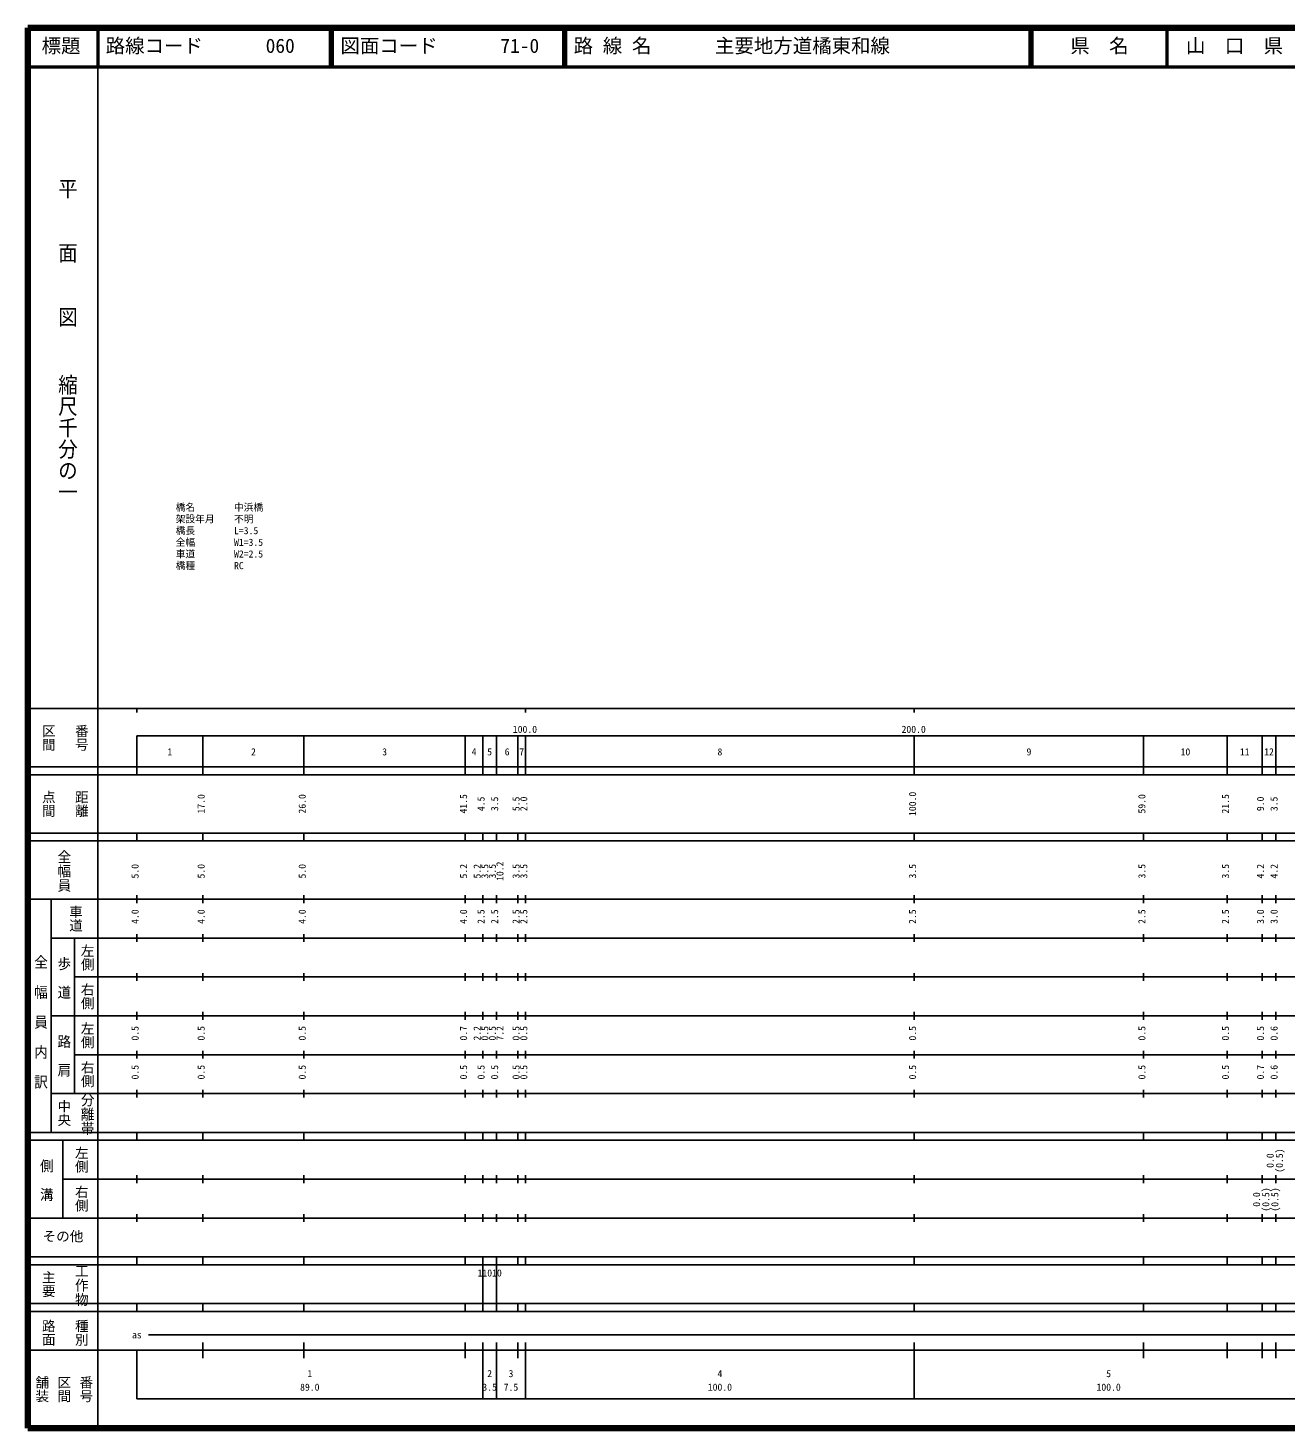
# Model space of a CAD drawing. Units: millimetres on the paper. Extents: x 40 to 680, y 20 to 380.
# Drawn here: x 40 to 363.4, y 20 to 380 of the extents above; entities that cross this region are included whole.
import ezdxf
from ezdxf.enums import TextEntityAlignment as Align

# ---------------------------------------------------------------- set-up
doc = ezdxf.new("R2010")
doc.units = ezdxf.units.MM
doc.layers.add('M-BMK-HTXT', color=7, linetype='Continuous')
doc.layers.add('M-TTL-TXT', color=7, linetype='Continuous')
for name, color, linetype, lineweight in [('M-TTL', 2, 'Continuous', 140), ('M-TTL-BAND', 7, 'Continuous', 25), ('M-TTL-LINE', 7, 'Continuous', 50)]:
    doc.layers.add(name, color=color, linetype=linetype, lineweight=lineweight)
doc.styles.add('@ＭＳ ゴシック', font='')
doc.styles.add('ＭＳ ゴシック', font='')
doc.styles.get('@ＭＳ ゴシック').set_extended_font_data('@MS Gothic')
doc.styles.get('ＭＳ ゴシック').set_extended_font_data('MS Gothic')

msp = doc.modelspace()

# ---------------------------------------------------------------- linework, layer by layer
at = {"layer": 'M-TTL'}
for p, q in [((40, 380), (40, 20)), ((680, 380), (40, 380)), ((40, 20), (680, 20))]:
    msp.add_line(p, q, dxfattribs=at)
at = {"layer": 'M-TTL-BAND'}
for p, q in [((58, 370), (58, 20)), ((40, 205), (579, 205)), ((68, 205), (68, 204)), ((168, 205), (168, 204)), ((268, 205), (268, 204)), ((68, 198), (579, 198)), ((68, 198), (68, 188)), ((85, 188), (85, 198)), ((111, 188), (111, 198)), ((152.5, 188), (152.5, 198)), ((157, 188), (157, 198)), ((160.5, 188), (160.5, 198)), ((166, 188), (166, 198)), ((168, 188), (168, 198)), ((268, 188), (268, 198)), ((327, 188), (327, 198)), ((348.5, 188), (348.5, 198)), ((357.5, 188), (357.5, 198)), ((361, 188), (361, 198)), ((40, 190), (579, 190)), ((40, 188), (579, 188)), ((40, 173), (579, 173)), ((68, 171), (68, 173)), ((85, 171), (85, 173)), ((111, 171), (111, 173)), ((152.5, 171), (152.5, 173)), ((157, 171), (157, 173)), ((160.5, 171), (160.5, 173)), ((166, 171), (166, 173)), ((168, 171), (168, 173)), ((268, 171), (268, 173)), ((327, 171), (327, 173)), ((348.5, 171), (348.5, 173)), ((357.5, 171), (357.5, 173)), ((361, 171), (361, 173)), ((40, 171), (579, 171)), ((40, 156), (579, 156)), ((46, 96), (46, 156)), ((68, 155), (68, 157)), ((85, 155), (85, 157)), ((111, 155), (111, 157)), ((152.5, 155), (152.5, 157)), ((157, 155), (157, 157)), ((160.5, 155), (160.5, 157)), ((166, 155), (166, 157)), ((168, 155), (168, 157)), ((268, 155), (268, 157)), ((327, 155), (327, 157)), ((348.5, 155), (348.5, 157)), ((357.5, 155), (357.5, 157)), ((361, 155), (361, 157)), ((46, 146), (579, 146)), ((52, 146), (52, 106)), ((68, 145), (68, 147)), ((85, 145), (85, 147)), ((111, 145), (111, 147)), ((152.5, 145), (152.5, 147)), ((157, 145), (157, 147)), ((160.5, 145), (160.5, 147)), ((166, 145), (166, 147)), ((168, 145), (168, 147)), ((268, 145), (268, 147)), ((327, 145), (327, 147)), ((348.5, 145), (348.5, 147)), ((357.5, 145), (357.5, 147)), ((361, 145), (361, 147)), ((68, 135), (68, 137)), ((85, 135), (85, 137)), ((111, 135), (111, 137)), ((152.5, 135), (152.5, 137)), ((157, 135), (157, 137)), ((160.5, 135), (160.5, 137)), ((166, 135), (166, 137)), ((168, 135), (168, 137)), ((268, 135), (268, 137)), ((327, 135), (327, 137)), ((348.5, 135), (348.5, 137)), ((357.5, 135), (357.5, 137)), ((361, 135), (361, 137)), ((52, 136), (579, 136)), ((46, 126), (579, 126)), ((68, 125), (68, 127)), ((85, 125), (85, 127)), ((111, 125), (111, 127)), ((152.5, 125), (152.5, 127)), ((157, 125), (157, 127)), ((160.5, 125), (160.5, 127)), ((166, 125), (166, 127)), ((168, 125), (168, 127)), ((268, 125), (268, 127)), ((327, 125), (327, 127)), ((348.5, 125), (348.5, 127)), ((357.5, 125), (357.5, 127)), ((361, 125), (361, 127)), ((52, 116), (579, 116)), ((68, 115), (68, 117)), ((85, 115), (85, 117)), ((111, 115), (111, 117)), ((152.5, 115), (152.5, 117)), ((157, 115), (157, 117)), ((160.5, 115), (160.5, 117)), ((166, 115), (166, 117)), ((168, 115), (168, 117)), ((268, 115), (268, 117)), ((327, 115), (327, 117)), ((348.5, 115), (348.5, 117)), ((357.5, 115), (357.5, 117)), ((361, 115), (361, 117)), ((46, 106), (579, 106)), ((68, 105), (68, 107)), ((85, 105), (85, 107)), ((111, 105), (111, 107)), ((152.5, 105), (152.5, 107)), ((157, 105), (157, 107)), ((160.5, 105), (160.5, 107)), ((166, 105), (166, 107)), ((168, 105), (168, 107)), ((268, 105), (268, 107)), ((327, 105), (327, 107)), ((348.5, 105), (348.5, 107)), ((357.5, 105), (357.5, 107)), ((361, 105), (361, 107)), ((40, 96), (579, 96)), ((40, 94), (579, 94)), ((49, 94), (49, 74)), ((68, 94), (68, 96)), ((85, 94), (85, 96)), ((111, 94), (111, 96)), ((152.5, 94), (152.5, 96)), ((157, 94), (157, 96)), ((160.5, 94), (160.5, 96)), ((166, 94), (166, 96)), ((168, 94), (168, 96)), ((268, 94), (268, 96)), ((327, 94), (327, 96)), ((348.5, 94), (348.5, 96)), ((357.5, 94), (357.5, 96)), ((361, 94), (361, 96)), ((49, 84), (579, 84)), ((68, 83), (68, 85)), ((85, 83), (85, 85)), ((111, 83), (111, 85)), ((152.5, 83), (152.5, 85)), ((157, 83), (157, 85)), ((160.5, 83), (160.5, 85)), ((166, 83), (166, 85)), ((168, 83), (168, 85)), ((268, 83), (268, 85)), ((327, 83), (327, 85)), ((348.5, 83), (348.5, 85)), ((357.5, 83), (357.5, 85)), ((361, 83), (361, 85)), ((40, 74), (579, 74)), ((68, 73), (68, 75)), ((85, 73), (85, 75)), ((111, 73), (111, 75)), ((152.5, 73), (152.5, 75)), ((157, 73), (157, 75)), ((160.5, 73), (160.5, 75)), ((166, 73), (166, 75)), ((168, 73), (168, 75)), ((268, 73), (268, 75)), ((327, 73), (327, 75)), ((348.5, 73), (348.5, 75)), ((357.5, 73), (357.5, 75)), ((361, 73), (361, 75)), ((40, 64), (579, 64)), ((40, 62), (579, 62)), ((68, 62), (68, 64)), ((85, 62), (85, 64)), ((111, 62), (111, 64)), ((152.5, 62), (152.5, 64)), ((157, 62), (157, 64)), ((157, 52), (157, 62)), ((160.5, 62), (160.5, 64)), ((160.5, 52), (160.5, 62)), ((166, 62), (166, 64)), ((168, 62), (168, 64)), ((268, 62), (268, 64)), ((327, 62), (327, 64)), ((348.5, 62), (348.5, 64)), ((357.5, 62), (357.5, 64)), ((361, 62), (361, 64)), ((40, 52), (579, 52)), ((68, 50), (68, 52)), ((85, 50), (85, 52)), ((111, 50), (111, 52)), ((152.5, 50), (152.5, 52)), ((157, 50), (157, 52)), ((160.5, 50), (160.5, 52)), ((166, 50), (166, 52)), ((168, 50), (168, 52)), ((268, 50), (268, 52)), ((327, 50), (327, 52)), ((348.5, 50), (348.5, 52)), ((357.5, 50), (357.5, 52)), ((361, 50), (361, 52)), ((40, 50), (579, 50)), ((71, 44), (462.5, 44)), ((40, 40), (579, 40)), ((68, 40), (68, 27.5)), ((85, 38), (85, 42)), ((111, 38), (111, 42)), ((152.5, 38), (152.5, 42)), ((157, 27.5), (157, 42)), ((160.5, 27.5), (160.5, 42)), ((166, 38), (166, 42)), ((168, 27.5), (168, 42)), ((268, 27.5), (268, 42)), ((327, 38), (327, 42)), ((348.5, 38), (348.5, 42)), ((357.5, 38), (357.5, 42)), ((361, 38), (361, 42)), ((68, 27.5), (579, 27.5))]:
    msp.add_line(p, q, dxfattribs=at)
at = {"layer": 'M-TTL-LINE'}
for p, q in [((58, 380), (58, 370)), ((117.75, 380), (117.75, 370)), ((118.25, 380), (118.25, 370)), ((177.75, 380), (177.75, 370)), ((178.25, 380), (178.25, 370)), ((297.75, 380), (297.75, 370)), ((298.25, 380), (298.25, 370)), ((333, 380), (333, 370)), ((40, 370), (680, 370))]:
    msp.add_line(p, q, dxfattribs=at)

# ---------------------------------------------------------------- texts
at = {"layer": 'M-BMK-HTXT', "style": 'ＭＳ ゴシック'}
for s, p in [('橋名\u3000\u3000\u3000\u3000中浜橋', (77.999, 255.288)), ('架設年月\u3000\u3000不明', (77.999, 252.288)), ('橋長\u3000\u3000\u3000\u3000L=3.5', (77.999, 249.288)), ('全幅\u3000\u3000\u3000\u3000W1=3.5', (77.999, 246.288)), ('車道\u3000\u3000\u3000\u3000W2=2.5', (77.999, 243.288)), ('橋種\u3000\u3000\u3000\u3000RC', (77.999, 240.288))]:
    msp.add_text(s, height=1.833, dxfattribs=at).set_placement(p, align=Align.BOTTOM_LEFT)
at = {"layer": 'M-TTL-BAND', "style": '@ＭＳ ゴシック'}
for s, height, width, p in [('平\u3000\u3000面\u3000\u3000図', 3.666, 1.1, (47.277, 341.475)), ('縮尺千分の一', 3.666, 1.1, (47.277, 291.03)), ('全幅員', 2.566, 1.05, (47.25, 168.75)), ('全\u3000幅\u3000員\u3000内\u3000訳', 2.566, 1.1, (41.25, 141.75)), ('歩\u3000道', 2.566, 1.05, (47.25, 141.25)), ('路\u3000肩', 2.566, 1.05, (47.25, 121.25)), ('分離帯', 2.566, 1.05, (53.25, 106.25)), ('側\u3000溝', 2.566, 1.05, (42.75, 89.25)), ('工作物', 2.566, 1.05, (51.75, 62.25))]:
    msp.add_text(s, height=height, rotation=270, dxfattribs=dict(at, width=width)).set_placement(p, align=Align.BOTTOM_LEFT)
at = {"layer": 'M-TTL-BAND'}
for s, height, rotation, style, p in [('区間', 2.566, 270, '@ＭＳ ゴシック', (43.25, 201)), ('番号', 2.566, 270, '@ＭＳ ゴシック', (51.75, 201)), ('点間', 2.566, 270, '@ＭＳ ゴシック', (43.25, 184)), ('距離', 2.566, 270, '@ＭＳ ゴシック', (51.75, 184)), ('17.0', 1.833, 90, 'ＭＳ ゴシック', (86, 178)), ('26.0', 1.833, 90, 'ＭＳ ゴシック', (112, 178)), ('41.5', 1.833, 90, 'ＭＳ ゴシック', (153.5, 178)), ('4.5', 1.833, 90, 'ＭＳ ゴシック', (158, 178.625)), ('3.5', 1.833, 90, 'ＭＳ ゴシック', (161.5, 178.625)), ('5.5', 1.833, 90, 'ＭＳ ゴシック', (167, 178.625)), ('2.0', 1.833, 90, 'ＭＳ ゴシック', (169, 178.625)), ('100.0', 1.833, 90, 'ＭＳ ゴシック', (269, 177.375)), ('59.0', 1.833, 90, 'ＭＳ ゴシック', (328, 178)), ('21.5', 1.833, 90, 'ＭＳ ゴシック', (349.5, 178)), ('9.0', 1.833, 90, 'ＭＳ ゴシック', (358.5, 178.625)), ('3.5', 1.833, 90, 'ＭＳ ゴシック', (362, 178.625)), ('5.0', 1.833, 90, 'ＭＳ ゴシック', (69, 161.299)), ('5.0', 1.833, 90, 'ＭＳ ゴシック', (86, 161.299)), ('5.0', 1.833, 90, 'ＭＳ ゴシック', (112, 161.299)), ('5.2', 1.833, 90, 'ＭＳ ゴシック', (153.5, 161.299)), ('5.2', 1.833, 90, 'ＭＳ ゴシック', (157, 161.299)), ('3.5', 1.833, 90, 'ＭＳ ゴシック', (158.97, 161.299)), ('3.5', 1.833, 90, 'ＭＳ ゴシック', (160.9, 161.299)), ('10.2', 1.833, 90, 'ＭＳ ゴシック', (162.87, 160.674)), ('3.5', 1.833, 90, 'ＭＳ ゴシック', (167, 161.299)), ('3.5', 1.833, 90, 'ＭＳ ゴシック', (169, 161.299)), ('3.5', 1.833, 90, 'ＭＳ ゴシック', (269, 161.299)), ('3.5', 1.833, 90, 'ＭＳ ゴシック', (328, 161.299)), ('3.5', 1.833, 90, 'ＭＳ ゴシック', (349.5, 161.299)), ('4.2', 1.833, 90, 'ＭＳ ゴシック', (358.5, 161.299)), ('4.2', 1.833, 90, 'ＭＳ ゴシック', (362, 161.299)), ('車道', 2.566, 270, '@ＭＳ ゴシック', (50.25, 154.5)), ('4.0', 1.833, 90, 'ＭＳ ゴシック', (69, 149.625)), ('4.0', 1.833, 90, 'ＭＳ ゴシック', (86, 149.625)), ('4.0', 1.833, 90, 'ＭＳ ゴシック', (112, 149.625)), ('4.0', 1.833, 90, 'ＭＳ ゴシック', (153.5, 149.625)), ('2.5', 1.833, 90, 'ＭＳ ゴシック', (158, 149.625)), ('2.5', 1.833, 90, 'ＭＳ ゴシック', (161.5, 149.625)), ('2.5', 1.833, 90, 'ＭＳ ゴシック', (167, 149.625)), ('2.5', 1.833, 90, 'ＭＳ ゴシック', (169, 149.625)), ('2.5', 1.833, 90, 'ＭＳ ゴシック', (269, 149.625)), ('2.5', 1.833, 90, 'ＭＳ ゴシック', (328, 149.625)), ('2.5', 1.833, 90, 'ＭＳ ゴシック', (349.5, 149.625)), ('3.0', 1.833, 90, 'ＭＳ ゴシック', (358.5, 149.625)), ('3.0', 1.833, 90, 'ＭＳ ゴシック', (362, 149.625)), ('左側', 2.566, 270, '@ＭＳ ゴシック', (53.25, 144.5)), ('右側', 2.566, 270, '@ＭＳ ゴシック', (53.25, 134.5)), ('左側', 2.566, 270, '@ＭＳ ゴシック', (53.25, 124.5)), ('0.5', 1.833, 90, 'ＭＳ ゴシック', (69, 119.625)), ('0.5', 1.833, 90, 'ＭＳ ゴシック', (86, 119.625)), ('0.5', 1.833, 90, 'ＭＳ ゴシック', (112, 119.625)), ('0.7', 1.833, 90, 'ＭＳ ゴシック', (153.5, 119.625)), ('2.2', 1.833, 90, 'ＭＳ ゴシック', (157, 119.625)), ('0.5', 1.833, 90, 'ＭＳ ゴシック', (158.97, 119.625)), ('0.5', 1.833, 90, 'ＭＳ ゴシック', (160.9, 119.625)), ('7.2', 1.833, 90, 'ＭＳ ゴシック', (162.87, 119.625)), ('0.5', 1.833, 90, 'ＭＳ ゴシック', (167, 119.625)), ('0.5', 1.833, 90, 'ＭＳ ゴシック', (169, 119.625)), ('0.5', 1.833, 90, 'ＭＳ ゴシック', (269, 119.625)), ('0.5', 1.833, 90, 'ＭＳ ゴシック', (328, 119.625)), ('0.5', 1.833, 90, 'ＭＳ ゴシック', (349.5, 119.625)), ('0.5', 1.833, 90, 'ＭＳ ゴシック', (358.5, 119.625)), ('0.6', 1.833, 90, 'ＭＳ ゴシック', (362, 119.625)), ('右側', 2.566, 270, '@ＭＳ ゴシック', (53.25, 114.5)), ('0.5', 1.833, 90, 'ＭＳ ゴシック', (69, 109.625)), ('0.5', 1.833, 90, 'ＭＳ ゴシック', (86, 109.625)), ('0.5', 1.833, 90, 'ＭＳ ゴシック', (112, 109.625)), ('0.5', 1.833, 90, 'ＭＳ ゴシック', (153.5, 109.625)), ('0.5', 1.833, 90, 'ＭＳ ゴシック', (158, 109.625)), ('0.5', 1.833, 90, 'ＭＳ ゴシック', (161.5, 109.625)), ('0.5', 1.833, 90, 'ＭＳ ゴシック', (167, 109.625)), ('0.5', 1.833, 90, 'ＭＳ ゴシック', (169, 109.625)), ('0.5', 1.833, 90, 'ＭＳ ゴシック', (269, 109.625)), ('0.5', 1.833, 90, 'ＭＳ ゴシック', (328, 109.625)), ('0.5', 1.833, 90, 'ＭＳ ゴシック', (349.5, 109.625)), ('0.7', 1.833, 90, 'ＭＳ ゴシック', (358.5, 109.625)), ('0.6', 1.833, 90, 'ＭＳ ゴシック', (362, 109.625)), ('中央', 2.566, 270, '@ＭＳ ゴシック', (47.25, 104.5)), ('左側', 2.566, 270, '@ＭＳ ゴシック', (51.75, 92.5)), ('0.0', 1.833, 90, 'ＭＳ ゴシック', (361, 86.889)), ('(0.5)', 1.833, 90, 'ＭＳ ゴシック', (363.37, 85.639)), ('右側', 2.566, 270, '@ＭＳ ゴシック', (51.75, 82.5)), ('0.0', 1.833, 90, 'ＭＳ ゴシック', (357.5, 76.889)), ('(0.5)', 1.833, 90, 'ＭＳ ゴシック', (359.87, 75.639)), ('(0.5)', 1.833, 90, 'ＭＳ ゴシック', (362.2, 75.639)), ('主要', 2.566, 270, '@ＭＳ ゴシック', (43.25, 60.5)), ('路面', 2.566, 270, '@ＭＳ ゴシック', (43.25, 48)), ('種別', 2.566, 270, '@ＭＳ ゴシック', (51.75, 48)), ('舗装', 2.566, 270, '@ＭＳ ゴシック', (41.583, 33.5)), ('区間', 2.566, 270, '@ＭＳ ゴシック', (47.25, 33.5)), ('番号', 2.566, 270, '@ＭＳ ゴシック', (52.917, 33.5))]:
    msp.add_text(s, height=height, rotation=rotation, dxfattribs=dict(at, style=style)).set_placement(p, align=Align.BOTTOM_LEFT)
at = {"layer": 'M-TTL-BAND', "style": 'ＭＳ ゴシック'}
for s, height, p in [('100.0', 1.833, (164.719, 198.195)), ('200.0', 1.833, (264.719, 198.195)), ('1', 1.833, (75.875, 192.405)), ('2', 1.833, (97.375, 192.405)), ('3', 1.833, (131.125, 192.405)), ('4', 1.833, (154.125, 192.405)), ('5', 1.833, (158.125, 192.405)), ('6', 1.833, (162.625, 192.405)), ('7', 1.833, (166.375, 192.405)), ('8', 1.833, (217.375, 192.405)), ('9', 1.833, (296.875, 192.405)), ('10', 1.833, (336.5, 192.405)), ('11', 1.833, (351.75, 192.405)), ('12', 1.833, (358, 192.405)), ('その他', 2.566, (43.75, 67.25)), ('11010', 1.833, (155.65, 58.405)), ('as', 1.833, (66.75, 42.5)), ('1', 1.833, (111.875, 32.523)), ('2', 1.833, (158.125, 32.523)), ('3', 1.833, (163.625, 32.523)), ('4', 1.833, (217.375, 32.523)), ('5', 1.833, (317.375, 32.523)), ('89.0', 1.833, (110, 29.033)), ('3.5', 1.833, (156.875, 29.033)), ('7.5', 1.833, (162.375, 29.033)), ('100.0', 1.833, (214.875, 29.033)), ('100.0', 1.833, (314.875, 29.033))]:
    msp.add_text(s, height=height, dxfattribs=at).set_placement(p, align=Align.BOTTOM_LEFT)
at = {"layer": 'M-TTL-TXT', "style": 'ＭＳ ゴシック'}
for s, p in [('標題', (43.5, 372.5)), ('路線コード', (60, 372.5)), ('060', (101.142, 372.5)), ('図面コード', (120.38, 372.5)), ('71-0', (161.521, 372.5)), ('路 線 名', (180.38, 372.5)), ('主要地方道橘東和線', (216.734, 372.5)), ('県\u3000名', (308.125, 372.5)), ('山\u3000口\u3000県', (337.875, 372.5))]:
    msp.add_text(s, height=3.666, dxfattribs=at).set_placement(p, align=Align.BOTTOM_LEFT)

doc.saveas('drawing.dxf')
